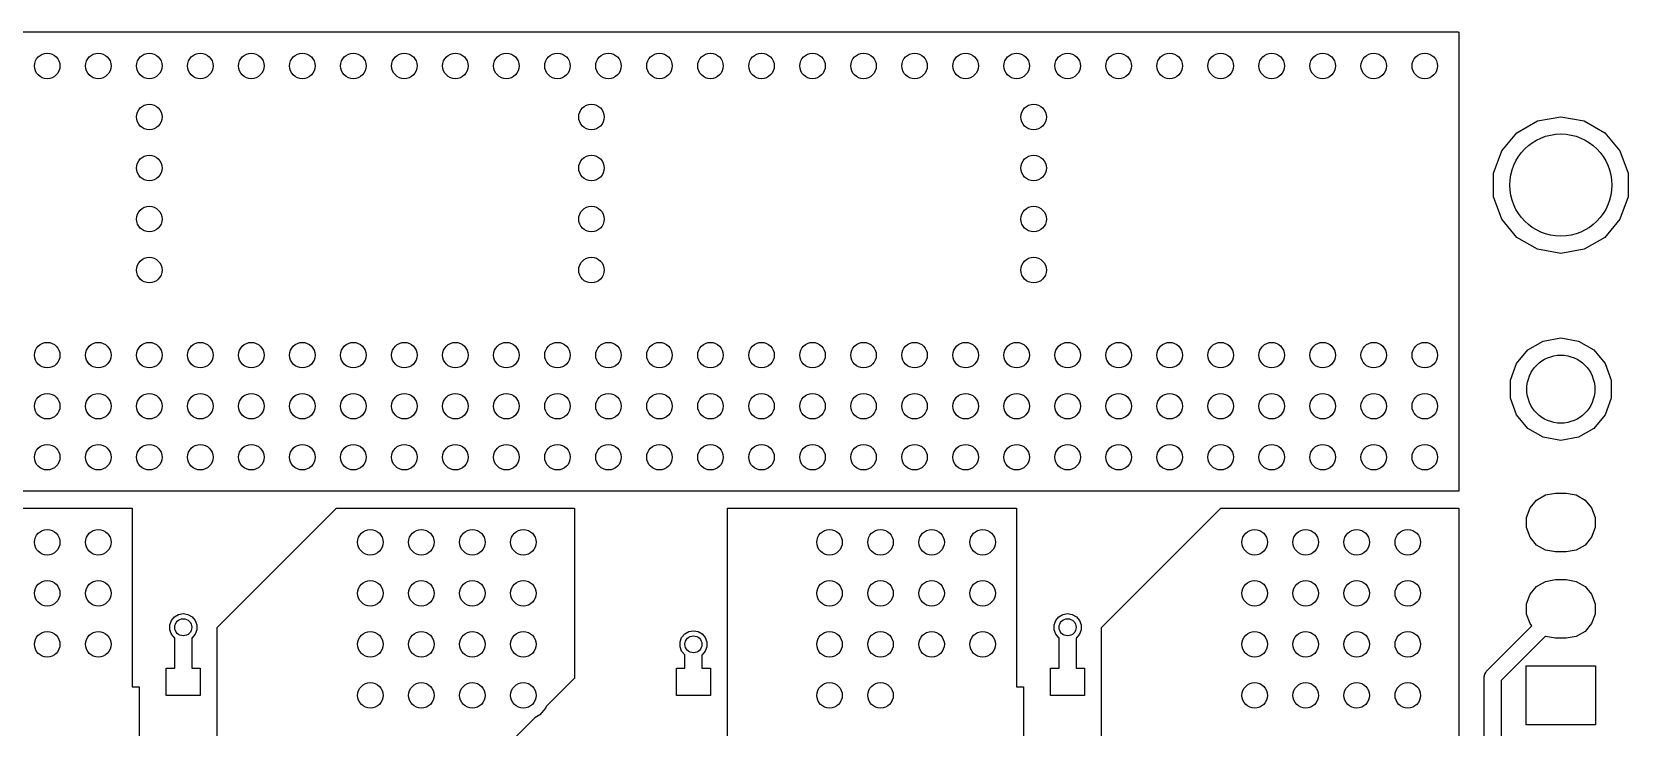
# Model space of a CAD drawing. Extents: x 0.3 to 75.7, y -92.7 to -0.5.
# Drawn here: x 28.05 to 74.98, y -20.93 to -0.5 of the extents above; entities that cross this region are included whole.
import ezdxf

# ---------------------------------------------------------------- set-up
doc = ezdxf.new("R2010")
doc.units = 0
doc.header["$MEASUREMENT"] = 0
doc.layers.add('BLACK', color=7, linetype='CONTINUOUS')

msp = doc.modelspace()

# ---------------------------------------------------------------- linework, layer by layer
at = {"layer": 'Black'}
for p, q in [((16.5127, -0.5), (69.9873, -0.5)), ((69.9873, -0.5), (69.9884, -0.50019)), ((69.9884, -0.50019), (69.9895, -0.50019)), ((69.9895, -0.50019), (69.9905, -0.50057)), ((69.9905, -0.50057), (69.9916, -0.50077)), ((69.9916, -0.50077), (69.9926, -0.50132)), ((69.9926, -0.50132), (69.9937, -0.5017)), ((69.9937, -0.5017), (69.9945, -0.50242)), ((69.9945, -0.50242), (69.9955, -0.50297)), ((69.9955, -0.50297), (69.9962, -0.50382)), ((69.9962, -0.50382), (69.997, -0.50454)), ((69.997, -0.50454), (69.9976, -0.5055)), ((69.9976, -0.5055), (69.9983, -0.50635)), ((69.9983, -0.50635), (69.9987, -0.5074)), ((69.9987, -0.5074), (69.9992, -0.50836)), ((69.9992, -0.50836), (69.9994, -0.50945)), ((69.9994, -0.50945), (69.9998, -0.5105)), ((69.9998, -0.5105), (69.9998, -0.5116)), ((69.9998, -0.5116), (70, -0.5127)), ((70, -0.5127), (70, -13.9873)), ((71.7095, -3.46206), (72.3133, -3.11344)), ((72.3133, -3.11344), (73, -2.99236)), ((73, -2.99236), (73.6867, -3.11344)), ((73.6867, -3.11344), (74.2905, -3.46206)), ((71.2613, -3.99618), (71.7095, -3.46206)), ((74.2905, -3.46206), (74.7387, -3.99618)), ((71.0229, -4.65138), (71.2613, -3.99618)), ((74.7387, -3.99618), (74.9771, -4.65138)), ((71.0229, -5.34862), (71.0229, -4.65138)), ((74.9771, -4.65138), (74.9771, -5.34862)), ((71.2613, -6.00382), (71.0229, -5.34862)), ((74.9771, -5.34862), (74.7387, -6.00382)), ((71.7095, -6.53794), (71.2613, -6.00382)), ((74.7387, -6.00382), (74.2905, -6.53794)), ((72.3133, -6.88656), (71.7095, -6.53794)), ((74.2905, -6.53794), (73.6867, -6.88656)), ((73, -7.00764), (72.3133, -6.88656)), ((73.6867, -6.88656), (73, -7.00764)), ((71.696, -10.2471), (72.0321, -9.84654)), ((72.0321, -9.84654), (72.485, -9.58508)), ((72.485, -9.58508), (73, -9.49427)), ((73, -9.49427), (73.515, -9.58508)), ((73.515, -9.58508), (73.9679, -9.84654)), ((73.9679, -9.84654), (74.304, -10.2471)), ((71.5171, -10.7385), (71.696, -10.2471)), ((74.304, -10.2471), (74.4829, -10.7385)), ((71.5171, -11.2615), (71.5171, -10.7385)), ((74.4829, -10.7385), (74.4829, -11.2615)), ((71.696, -11.7529), (71.5171, -11.2615)), ((74.4829, -11.2615), (74.304, -11.7529)), ((72.0321, -12.1535), (71.696, -11.7529)), ((72.485, -12.4149), (72.0321, -12.1535)), ((73.9679, -12.1535), (73.515, -12.4149)), ((74.304, -11.7529), (73.9679, -12.1535)), ((73, -12.5057), (72.485, -12.4149)), ((73.515, -12.4149), (73, -12.5057)), ((69.9873, -14), (21.5013, -14)), ((69.9884, -13.9998), (69.9873, -14)), ((69.9895, -13.9998), (69.9884, -13.9998)), ((69.9905, -13.9994), (69.9895, -13.9998)), ((69.9916, -13.9992), (69.9905, -13.9994)), ((69.9926, -13.9987), (69.9916, -13.9992)), ((69.9937, -13.9983), (69.9926, -13.9987)), ((69.9945, -13.9976), (69.9937, -13.9983)), ((69.9955, -13.997), (69.9945, -13.9976)), ((69.9962, -13.9962), (69.9955, -13.997)), ((69.997, -13.9955), (69.9962, -13.9962)), ((69.9976, -13.9945), (69.997, -13.9955)), ((69.9983, -13.9936), (69.9976, -13.9945)), ((69.9987, -13.9926), (69.9983, -13.9936)), ((69.9992, -13.9916), (69.9987, -13.9926)), ((69.9994, -13.9905), (69.9992, -13.9916)), ((69.9998, -13.9895), (69.9994, -13.9905)), ((70, -13.9873), (69.9998, -13.9884)), ((69.9998, -13.9884), (69.9998, -13.9895)), ((72.5483, -14.1085), (72.8437, -14.0564)), ((72.8437, -14.0564), (73.1563, -14.0564)), ((73.1563, -14.0564), (73.4517, -14.1085)), ((22.5127, -14.5), (30.9873, -14.5)), ((30.9873, -14.5), (30.9884, -14.5002)), ((30.9884, -14.5002), (30.9895, -14.5002)), ((30.9895, -14.5002), (30.9905, -14.5006)), ((30.9905, -14.5006), (30.9916, -14.5008)), ((30.9916, -14.5008), (30.9926, -14.5013)), ((30.9926, -14.5013), (30.9936, -14.5017)), ((30.9936, -14.5017), (30.9945, -14.5024)), ((30.9945, -14.5024), (30.9955, -14.503)), ((30.9955, -14.503), (30.9962, -14.5038)), ((30.9962, -14.5038), (30.997, -14.5045)), ((30.997, -14.5045), (30.9976, -14.5055)), ((30.9976, -14.5055), (30.9983, -14.5063)), ((30.9983, -14.5063), (30.9987, -14.5074)), ((30.9987, -14.5074), (30.9992, -14.5084)), ((30.9992, -14.5084), (30.9994, -14.5095)), ((30.9994, -14.5095), (30.9998, -14.5105)), ((30.9998, -14.5105), (30.9998, -14.5116)), ((30.9998, -14.5116), (31, -14.5127)), ((31, -14.5127), (31, -19.75)), ((33.5037, -17.9963), (36.9963, -14.5037)), ((36.9963, -14.5037), (36.9967, -14.5034)), ((36.9967, -14.5034), (36.9971, -14.503)), ((36.9971, -14.503), (36.9985, -14.5021)), ((36.9985, -14.5021), (36.9999, -14.5012)), ((36.9999, -14.5012), (37.0004, -14.501)), ((37.0004, -14.501), (37.0009, -14.5008)), ((37.0009, -14.5008), (37.0025, -14.5005)), ((37.0025, -14.5005), (37.0042, -14.5)), ((37.0042, -14.5), (37.0047, -14.5001)), ((37.0047, -14.5001), (37.0053, -14.5)), ((37.0053, -14.5), (43.9873, -14.5)), ((43.9873, -14.5), (43.9884, -14.5002)), ((43.9884, -14.5002), (43.9895, -14.5002)), ((43.9895, -14.5002), (43.9905, -14.5006)), ((43.9905, -14.5006), (43.9916, -14.5008)), ((43.9916, -14.5008), (43.9926, -14.5013)), ((43.9926, -14.5013), (43.9936, -14.5017)), ((43.9936, -14.5017), (43.9945, -14.5024)), ((43.9945, -14.5024), (43.9955, -14.503)), ((43.9955, -14.503), (43.9962, -14.5038)), ((43.9962, -14.5038), (43.997, -14.5045)), ((43.997, -14.5045), (43.9976, -14.5055)), ((43.9976, -14.5055), (43.9983, -14.5063)), ((43.9983, -14.5063), (43.9987, -14.5074)), ((43.9987, -14.5074), (43.9992, -14.5084)), ((43.9992, -14.5084), (43.9994, -14.5095)), ((43.9994, -14.5095), (43.9998, -14.5105)), ((43.9998, -14.5105), (43.9998, -14.5116)), ((43.9998, -14.5116), (44, -14.5127)), ((44, -14.5127), (44, -19.4947)), ((48.5, -14.5127), (48.5002, -14.5116)), ((48.5, -36.4947), (48.5, -14.5127)), ((48.5002, -14.5105), (48.5006, -14.5095)), ((48.5002, -14.5116), (48.5002, -14.5105)), ((48.5006, -14.5095), (48.5008, -14.5084)), ((48.5008, -14.5084), (48.5013, -14.5074)), ((48.5013, -14.5074), (48.5017, -14.5063)), ((48.5017, -14.5063), (48.5024, -14.5055)), ((48.5024, -14.5055), (48.503, -14.5045)), ((48.503, -14.5045), (48.5038, -14.5038)), ((48.5038, -14.5038), (48.5045, -14.503)), ((48.5045, -14.503), (48.5055, -14.5024)), ((48.5055, -14.5024), (48.5063, -14.5017)), ((48.5063, -14.5017), (48.5074, -14.5013)), ((48.5074, -14.5013), (48.5084, -14.5008)), ((48.5084, -14.5008), (48.5095, -14.5006)), ((48.5095, -14.5006), (48.5105, -14.5002)), ((48.5105, -14.5002), (48.5116, -14.5002)), ((48.5116, -14.5002), (48.5127, -14.5)), ((48.5127, -14.5), (56.9873, -14.5)), ((56.9873, -14.5), (56.9884, -14.5002)), ((56.9884, -14.5002), (56.9895, -14.5002)), ((56.9895, -14.5002), (56.9905, -14.5006)), ((56.9905, -14.5006), (56.9916, -14.5008)), ((56.9916, -14.5008), (56.9926, -14.5013)), ((56.9926, -14.5013), (56.9936, -14.5017)), ((56.9936, -14.5017), (56.9945, -14.5024)), ((56.9945, -14.5024), (56.9955, -14.503)), ((56.9955, -14.503), (56.9962, -14.5038)), ((56.9962, -14.5038), (56.997, -14.5045)), ((56.997, -14.5045), (56.9976, -14.5055)), ((56.9976, -14.5055), (56.9983, -14.5063)), ((56.9983, -14.5063), (56.9987, -14.5074)), ((56.9987, -14.5074), (56.9992, -14.5084)), ((56.9992, -14.5084), (56.9994, -14.5095)), ((56.9994, -14.5095), (56.9998, -14.5105)), ((56.9998, -14.5105), (56.9998, -14.5116)), ((56.9998, -14.5116), (57, -14.5127)), ((57, -14.5127), (57, -19.75)), ((59.5037, -17.9963), (62.9963, -14.5037)), ((62.9963, -14.5037), (62.9967, -14.5034)), ((62.9967, -14.5034), (62.9971, -14.503)), ((62.9971, -14.503), (62.9985, -14.5021)), ((62.9985, -14.5021), (62.9999, -14.5012)), ((62.9999, -14.5012), (63.0004, -14.501)), ((63.0004, -14.501), (63.0009, -14.5008)), ((63.0009, -14.5008), (63.0025, -14.5005)), ((63.0025, -14.5005), (63.0042, -14.5)), ((63.0042, -14.5), (63.0047, -14.5001)), ((63.0047, -14.5001), (63.0053, -14.5)), ((63.0053, -14.5), (69.9873, -14.5)), ((69.9873, -14.5), (69.9884, -14.5002)), ((69.9884, -14.5002), (69.9895, -14.5002)), ((69.9895, -14.5002), (69.9905, -14.5006)), ((69.9905, -14.5006), (69.9916, -14.5008)), ((69.9916, -14.5008), (69.9926, -14.5013)), ((69.9926, -14.5013), (69.9937, -14.5017)), ((69.9937, -14.5017), (69.9945, -14.5024)), ((69.9945, -14.5024), (69.9955, -14.503)), ((69.9955, -14.503), (69.9962, -14.5038)), ((69.9962, -14.5038), (69.997, -14.5045)), ((69.997, -14.5045), (69.9976, -14.5055)), ((69.9976, -14.5055), (69.9983, -14.5063)), ((69.9983, -14.5063), (69.9987, -14.5074)), ((69.9987, -14.5074), (69.9992, -14.5084)), ((69.9992, -14.5084), (69.9994, -14.5095)), ((69.9994, -14.5095), (69.9998, -14.5105)), ((69.9998, -14.5105), (69.9998, -14.5116)), ((69.9998, -14.5116), (70, -14.5127)), ((70, -14.5127), (70, -40.9873)), ((71.9932, -14.77), (72.0958, -14.4882)), ((72.0958, -14.4882), (72.2886, -14.2584)), ((72.2886, -14.2584), (72.5483, -14.1085)), ((73.4517, -14.1085), (73.7114, -14.2584)), ((73.7114, -14.2584), (73.9042, -14.4882)), ((73.9042, -14.4882), (74.0068, -14.77)), ((71.9932, -15.07), (71.9932, -14.77)), ((74.0068, -14.77), (74.0068, -15.07)), ((72.0958, -15.3518), (71.9932, -15.07)), ((72.2886, -15.5816), (72.0958, -15.3518)), ((73.9042, -15.3518), (73.7114, -15.5816)), ((74.0068, -15.07), (73.9042, -15.3518)), ((72.5483, -15.7315), (72.2886, -15.5816)), ((72.8437, -15.7836), (72.5483, -15.7315)), ((73.1563, -15.7836), (72.8437, -15.7836)), ((73.4517, -15.7315), (73.1563, -15.7836)), ((73.7114, -15.5816), (73.4517, -15.7315)), ((72.0958, -17.0282), (72.2886, -16.7984)), ((72.2886, -16.7984), (72.5483, -16.6485)), ((72.5483, -16.6485), (72.8437, -16.5964)), ((72.8437, -16.5964), (73.1563, -16.5964)), ((73.1563, -16.5964), (73.4517, -16.6485)), ((73.4517, -16.6485), (73.7114, -16.7984)), ((73.7114, -16.7984), (73.9042, -17.0282)), ((71.9932, -17.31), (72.0958, -17.0282)), ((71.9932, -17.61), (71.9932, -17.31)), ((73.9042, -17.0282), (74.0068, -17.31)), ((74.0068, -17.31), (74.0068, -17.61)), ((32.1046, -17.9303), (32.1523, -17.7992)), ((32.1523, -17.7992), (32.2419, -17.6924)), ((32.2419, -17.6924), (32.3627, -17.6227)), ((32.3627, -17.6227), (32.5, -17.5985)), ((32.5, -17.5985), (32.6373, -17.6227)), ((32.6373, -17.6227), (32.7581, -17.6924)), ((32.7581, -17.6924), (32.8477, -17.7992)), ((32.8477, -17.7992), (32.8954, -17.9303)), ((58.1046, -17.9303), (58.1523, -17.7992)), ((58.1523, -17.7992), (58.2419, -17.6924)), ((58.2419, -17.6924), (58.3627, -17.6227)), ((58.3627, -17.6227), (58.5, -17.5985)), ((58.5, -17.5985), (58.6373, -17.6227)), ((58.6373, -17.6227), (58.7581, -17.6924)), ((58.7581, -17.6924), (58.8477, -17.7992)), ((58.8477, -17.7992), (58.8954, -17.9303)), ((72.0958, -17.8918), (71.9932, -17.61)), ((74.0068, -17.61), (73.9042, -17.8918)), ((32.1046, -18.0697), (32.1046, -17.9303)), ((32.1523, -18.2008), (32.1046, -18.0697)), ((32.2419, -18.3076), (32.1523, -18.2008)), ((32.8477, -18.2008), (32.7581, -18.3076)), ((32.8954, -18.0697), (32.8477, -18.2008)), ((32.8954, -17.9303), (32.8954, -18.0697)), ((33.5, -18.0042), (33.5005, -18.0025)), ((33.5001, -18.0047), (33.5, -18.0042)), ((33.5, -18.0053), (33.5001, -18.0047)), ((33.5, -34.4947), (33.5, -18.0053)), ((33.5005, -18.0025), (33.5008, -18.0009)), ((33.5008, -18.0009), (33.501, -18.0004)), ((33.501, -18.0004), (33.5012, -17.9999)), ((33.5012, -17.9999), (33.5021, -17.9985)), ((33.5021, -17.9985), (33.503, -17.9971)), ((33.503, -17.9971), (33.5034, -17.9967)), ((33.5034, -17.9967), (33.5037, -17.9963)), ((47.1046, -18.4303), (47.1523, -18.2992)), ((47.1523, -18.2992), (47.2419, -18.1924)), ((47.2419, -18.1924), (47.3627, -18.1227)), ((47.3627, -18.1227), (47.5, -18.0985)), ((47.5, -18.0985), (47.6373, -18.1227)), ((47.6373, -18.1227), (47.7581, -18.1924)), ((47.7581, -18.1924), (47.8477, -18.2992)), ((47.8477, -18.2992), (47.8954, -18.4303)), ((58.1046, -18.0697), (58.1046, -17.9303)), ((58.1523, -18.2008), (58.1046, -18.0697)), ((58.2419, -18.3076), (58.1523, -18.2008)), ((58.8477, -18.2008), (58.7581, -18.3076)), ((58.8954, -18.0697), (58.8477, -18.2008)), ((58.8954, -17.9303), (58.8954, -18.0697)), ((59.5, -18.0042), (59.5005, -18.0025)), ((59.5001, -18.0047), (59.5, -18.0042)), ((59.5, -18.0053), (59.5001, -18.0047)), ((59.5, -34.4947), (59.5, -18.0053)), ((59.5005, -18.0025), (59.5008, -18.0009)), ((59.5008, -18.0009), (59.501, -18.0004)), ((59.501, -18.0004), (59.5012, -17.9999)), ((59.5012, -17.9999), (59.5021, -17.9985)), ((59.5021, -17.9985), (59.503, -17.9971)), ((59.503, -17.9971), (59.5034, -17.9967)), ((59.5034, -17.9967), (59.5037, -17.9963)), ((70.8232, -19.2832), (72.15, -17.9564)), ((72.5443, -18.2692), (71.25, -19.5636)), ((72.15, -17.9564), (72.0958, -17.8918)), ((72.5483, -18.2715), (72.5443, -18.2692)), ((72.8437, -18.3236), (72.5483, -18.2715)), ((73.4517, -18.2715), (73.1563, -18.3236)), ((73.7114, -18.1216), (73.4517, -18.2715)), ((73.9042, -17.8918), (73.7114, -18.1216)), ((32.25, -18.3123), (32.2419, -18.3076)), ((32.25, -19.2), (32.25, -18.3123)), ((32.7581, -18.3076), (32.75, -18.3123)), ((32.75, -18.3123), (32.75, -19.2)), ((47.1046, -18.5697), (47.1046, -18.4303)), ((47.1523, -18.7008), (47.1046, -18.5697)), ((47.2419, -18.8076), (47.1523, -18.7008)), ((47.8477, -18.7008), (47.7581, -18.8076)), ((47.8954, -18.5697), (47.8477, -18.7008)), ((47.8954, -18.4303), (47.8954, -18.5697)), ((58.25, -18.3123), (58.2419, -18.3076)), ((58.25, -19.2), (58.25, -18.3123)), ((58.7581, -18.3076), (58.75, -18.3123)), ((58.75, -18.3123), (58.75, -19.2)), ((73.1563, -18.3236), (72.8437, -18.3236)), ((32, -20), (32, -19.2)), ((32, -19.2), (32.25, -19.2)), ((32.75, -19.2), (33, -19.2)), ((33, -19.2), (33, -20)), ((47, -20), (47, -19.2)), ((47, -19.2), (47.25, -19.2)), ((47.25, -18.8123), (47.2419, -18.8076)), ((47.25, -19.2), (47.25, -18.8123)), ((47.7581, -18.8076), (47.75, -18.8123)), ((47.75, -18.8123), (47.75, -19.2)), ((47.75, -19.2), (48, -19.2)), ((48, -19.2), (48, -20)), ((58, -20), (58, -19.2)), ((58, -19.2), (58.25, -19.2)), ((58.75, -19.2), (59, -19.2)), ((59, -19.2), (59, -20)), ((71.984, -20.8636), (71.984, -19.1364)), ((71.984, -19.1364), (74.016, -19.1364)), ((74.016, -19.1364), (74.016, -20.8636)), ((43.9963, -19.5037), (43.1683, -20.3317)), ((43.9966, -19.5033), (43.9963, -19.5037)), ((43.997, -19.5029), (43.9966, -19.5033)), ((43.9979, -19.5015), (43.997, -19.5029)), ((43.9988, -19.5001), (43.9979, -19.5015)), ((43.999, -19.4996), (43.9988, -19.5001)), ((43.9992, -19.4991), (43.999, -19.4996)), ((43.9995, -19.4975), (43.9992, -19.4991)), ((44, -19.4958), (43.9995, -19.4975)), ((44, -19.4947), (43.9999, -19.4953)), ((43.9999, -19.4953), (44, -19.4958)), ((70.75, -19.46), (70.7519, -19.4492)), ((70.75, -30), (70.75, -19.46)), ((70.751, -19.4382), (70.7594, -19.4067)), ((70.7519, -19.4492), (70.751, -19.4382)), ((70.7594, -19.4067), (70.7651, -19.3745)), ((70.7651, -19.3745), (70.7706, -19.365)), ((70.7706, -19.365), (70.7734, -19.3543)), ((70.7734, -19.3543), (70.7922, -19.3276)), ((70.7922, -19.3276), (70.8085, -19.2993)), ((70.8085, -19.2993), (70.8169, -19.2922)), ((70.8169, -19.2922), (70.8232, -19.2832)), ((71.25, -19.5636), (71.25, -29.8964)), ((31, -19.75), (31.2, -19.75)), ((31.2, -19.75), (31.2, -26.25)), ((33, -20), (32, -20)), ((48, -20), (47, -20)), ((57, -19.75), (57.2, -19.75)), ((57.2, -19.75), (57.2, -26.25)), ((59, -20), (58, -20)), ((42.9839, -20.5767), (42.8404, -20.6596)), ((43.152, -20.3764), (42.9839, -20.5767)), ((43.1683, -20.3317), (43.152, -20.3764)), ((42.8404, -20.6596), (41.5009, -21.9991)), ((74.016, -20.8636), (71.984, -20.8636))]:
    msp.add_line(p, q, dxfattribs=at)
for centre, radius in [((28.5, -1.5), 0.375), ((30, -1.5), 0.375), ((31.5, -1.5), 0.375), ((33, -1.5), 0.375), ((34.5, -1.5), 0.375), ((36, -1.5), 0.375), ((37.5, -1.5), 0.375), ((39, -1.5), 0.375), ((40.5, -1.5), 0.375), ((42, -1.5), 0.375), ((43.5, -1.5), 0.375), ((45, -1.5), 0.375), ((46.5, -1.5), 0.375), ((48, -1.5), 0.375), ((49.5, -1.5), 0.375), ((51, -1.5), 0.375), ((52.5, -1.5), 0.375), ((54, -1.5), 0.375), ((55.5, -1.5), 0.375), ((57, -1.5), 0.375), ((58.5, -1.5), 0.375), ((60, -1.5), 0.375), ((61.5, -1.5), 0.375), ((63, -1.5), 0.375), ((64.5, -1.5), 0.375), ((66, -1.5), 0.375), ((67.5, -1.5), 0.375), ((69, -1.5), 0.375), ((31.5, -3), 0.375), ((44.5, -3), 0.375), ((57.5, -3), 0.375), ((73, -5), 1.5), ((31.5, -4.5), 0.375), ((44.5, -4.5), 0.375), ((57.5, -4.5), 0.375), ((31.5, -6), 0.375), ((44.5, -6), 0.375), ((57.5, -6), 0.375), ((31.5, -7.5), 0.375), ((44.5, -7.5), 0.375), ((57.5, -7.5), 0.375), ((28.5, -10), 0.375), ((30, -10), 0.375), ((31.5, -10), 0.375), ((33, -10), 0.375), ((34.5, -10), 0.375), ((36, -10), 0.375), ((37.5, -10), 0.375), ((39, -10), 0.375), ((40.5, -10), 0.375), ((42, -10), 0.375), ((43.5, -10), 0.375), ((45, -10), 0.375), ((46.5, -10), 0.375), ((48, -10), 0.375), ((49.5, -10), 0.375), ((51, -10), 0.375), ((52.5, -10), 0.375), ((54, -10), 0.375), ((55.5, -10), 0.375), ((57, -10), 0.375), ((58.5, -10), 0.375), ((60, -10), 0.375), ((61.5, -10), 0.375), ((63, -10), 0.375), ((64.5, -10), 0.375), ((66, -10), 0.375), ((67.5, -10), 0.375), ((69, -10), 0.375), ((73, -11), 1), ((28.5, -11.5), 0.375), ((30, -11.5), 0.375), ((31.5, -11.5), 0.375), ((33, -11.5), 0.375), ((34.5, -11.5), 0.375), ((36, -11.5), 0.375), ((37.5, -11.5), 0.375), ((39, -11.5), 0.375), ((40.5, -11.5), 0.375), ((42, -11.5), 0.375), ((43.5, -11.5), 0.375), ((45, -11.5), 0.375), ((46.5, -11.5), 0.375), ((48, -11.5), 0.375), ((49.5, -11.5), 0.375), ((51, -11.5), 0.375), ((52.5, -11.5), 0.375), ((54, -11.5), 0.375), ((55.5, -11.5), 0.375), ((57, -11.5), 0.375), ((58.5, -11.5), 0.375), ((60, -11.5), 0.375), ((61.5, -11.5), 0.375), ((63, -11.5), 0.375), ((64.5, -11.5), 0.375), ((66, -11.5), 0.375), ((67.5, -11.5), 0.375), ((69, -11.5), 0.375), ((28.5, -13), 0.375), ((30, -13), 0.375), ((31.5, -13), 0.375), ((33, -13), 0.375), ((34.5, -13), 0.375), ((36, -13), 0.375), ((37.5, -13), 0.375), ((39, -13), 0.375), ((40.5, -13), 0.375), ((42, -13), 0.375), ((43.5, -13), 0.375), ((45, -13), 0.375), ((46.5, -13), 0.375), ((48, -13), 0.375), ((49.5, -13), 0.375), ((51, -13), 0.375), ((52.5, -13), 0.375), ((54, -13), 0.375), ((55.5, -13), 0.375), ((57, -13), 0.375), ((58.5, -13), 0.375), ((60, -13), 0.375), ((61.5, -13), 0.375), ((63, -13), 0.375), ((64.5, -13), 0.375), ((66, -13), 0.375), ((67.5, -13), 0.375), ((69, -13), 0.375), ((28.5, -15.5), 0.375), ((30, -15.5), 0.375), ((38, -15.5), 0.375), ((39.5, -15.5), 0.375), ((41, -15.5), 0.375), ((42.5, -15.5), 0.375), ((51.5, -15.5), 0.375), ((53, -15.5), 0.375), ((54.5, -15.5), 0.375), ((56, -15.5), 0.375), ((64, -15.5), 0.375), ((65.5, -15.5), 0.375), ((67, -15.5), 0.375), ((68.5, -15.5), 0.375), ((28.5, -17), 0.375), ((30, -17), 0.375), ((38, -17), 0.375), ((39.5, -17), 0.375), ((41, -17), 0.375), ((42.5, -17), 0.375), ((51.5, -17), 0.375), ((53, -17), 0.375), ((54.5, -17), 0.375), ((56, -17), 0.375), ((64, -17), 0.375), ((65.5, -17), 0.375), ((67, -17), 0.375), ((68.5, -17), 0.375), ((32.5, -18), 0.25), ((58.5, -18), 0.25), ((28.5, -18.5), 0.375), ((30, -18.5), 0.375), ((38, -18.5), 0.375), ((39.5, -18.5), 0.375), ((41, -18.5), 0.375), ((42.5, -18.5), 0.375), ((47.5, -18.5), 0.25), ((51.5, -18.5), 0.375), ((53, -18.5), 0.375), ((54.5, -18.5), 0.375), ((56, -18.5), 0.375), ((64, -18.5), 0.375), ((65.5, -18.5), 0.375), ((67, -18.5), 0.375), ((68.5, -18.5), 0.375), ((38, -20), 0.375), ((39.5, -20), 0.375), ((41, -20), 0.375), ((42.5, -20), 0.375), ((51.5, -20), 0.375), ((53, -20), 0.375), ((64, -20), 0.375), ((65.5, -20), 0.375), ((67, -20), 0.375), ((68.5, -20), 0.375)]:
    msp.add_circle(centre, radius, dxfattribs=at)

doc.saveas('drawing.dxf')
